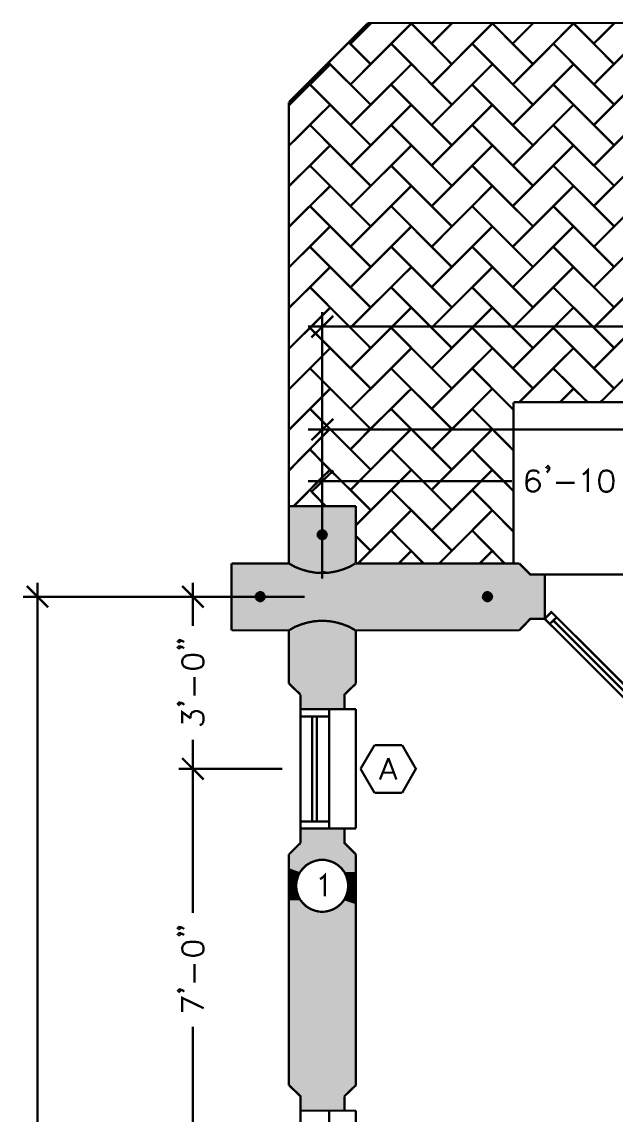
# Model space of a CAD drawing. Header units: millimetres. Extents: x 31 to 857, y 6 to 562.
# Drawn here: x 476.5 to 542.2, y 441 to 562 of the extents above; entities that cross this region are included whole.
import ezdxf

# ---------------------------------------------------------------- set-up
doc = ezdxf.new("R2010")
doc.units = ezdxf.units.MM
doc.layers.add('H', color=7, linetype='Continuous')
doc.layers.add('P', color=7, linetype='Continuous')

msp = doc.modelspace()

# ---------------------------------------------------------------- hatches: boundary and pattern name
at = {"layer": 'H', "linetype": 'Continuous'}
for points in [[(506.007, 502.038), (506.007, 508.388), (509.693, 502.038), (506.007, 502.038)], [(509.693, 502.038), (506.007, 508.388), (509.693, 508.388), (509.693, 502.038)], [(509.693, 502.038), (509.693, 508.388), (513.415, 502.038), (509.693, 502.038)], [(513.415, 502.038), (509.693, 508.388), (513.415, 508.388), (513.415, 502.038)], [(509.182, 505.09), (509.182, 505.372), (509.235, 505.46), (509.182, 505.09)], [(509.235, 505.001), (509.182, 505.09), (509.235, 505.46), (509.235, 505.001)], [(509.235, 505.001), (509.235, 505.46), (509.27, 505.548), (509.235, 505.001)], [(509.27, 504.913), (509.235, 505.001), (509.27, 505.548), (509.27, 504.913)], [(509.27, 504.913), (509.27, 505.548), (509.358, 505.636), (509.27, 504.913)], [(509.358, 504.825), (509.27, 504.913), (509.358, 505.636), (509.358, 504.825)], [(509.358, 504.825), (509.358, 505.636), (509.446, 505.672), (509.358, 504.825)], [(509.446, 504.79), (509.358, 504.825), (509.446, 505.672), (509.446, 504.79)], [(509.446, 504.79), (509.446, 505.672), (509.517, 505.707), (509.446, 504.79)], [(509.517, 504.737), (509.446, 504.79), (509.517, 505.707), (509.517, 504.737)], [(509.517, 504.737), (509.517, 505.707), (509.605, 505.76), (509.517, 504.737)], [(509.605, 504.702), (509.517, 504.737), (509.605, 505.76), (509.605, 504.702)], [(509.605, 504.702), (509.605, 505.76), (509.693, 505.76), (509.605, 504.702)], [(509.605, 504.702), (509.693, 505.76), (509.693, 504.702), (509.605, 504.702)], [(509.693, 504.702), (509.693, 505.76), (509.817, 505.76), (509.693, 504.702)], [(509.693, 504.702), (509.817, 505.76), (509.817, 504.702), (509.693, 504.702)], [(509.817, 504.702), (509.817, 505.76), (509.905, 505.707), (509.817, 504.702)], [(509.817, 504.702), (509.905, 505.707), (509.905, 504.737), (509.817, 504.702)], [(509.905, 504.737), (509.905, 505.707), (509.993, 505.672), (509.905, 504.737)], [(509.905, 504.737), (509.993, 505.672), (509.993, 504.79), (509.905, 504.737)], [(509.993, 504.79), (509.993, 505.672), (510.081, 505.583), (509.993, 504.79)], [(509.993, 504.79), (510.081, 505.583), (510.081, 504.825), (509.993, 504.79)], [(510.081, 504.825), (510.081, 505.583), (510.152, 505.513), (510.081, 504.825)], [(510.081, 504.825), (510.152, 505.513), (510.152, 504.913), (510.081, 504.825)], [(510.152, 504.913), (510.152, 505.513), (510.205, 505.425), (510.152, 504.913)], [(510.152, 504.913), (510.205, 505.425), (510.205, 505.001), (510.152, 504.913)], [(510.205, 505.001), (510.205, 505.425), (510.24, 505.337), (510.205, 505.001)], [(510.205, 505.001), (510.24, 505.337), (510.24, 505.125), (510.205, 505.001)], [(499.657, 501.562), (499.657, 502.038), (506.853, 501.562), (499.657, 501.562)], [(506.853, 501.562), (499.657, 502.038), (506.007, 502.038), (506.853, 501.562)], [(499.657, 501.227), (499.657, 501.562), (507.788, 501.227), (499.657, 501.227)], [(507.788, 501.227), (499.657, 501.562), (506.853, 501.562), (507.788, 501.227)], [(499.657, 501.05), (499.657, 501.227), (508.723, 501.05), (499.657, 501.05)], [(508.723, 501.05), (499.657, 501.227), (507.788, 501.227), (508.723, 501.05)], [(499.657, 500.98), (499.657, 501.05), (509.693, 500.98), (499.657, 500.98)], [(509.693, 500.98), (499.657, 501.05), (508.723, 501.05), (509.693, 500.98)], [(499.657, 500.803), (499.657, 500.98), (532.73, 500.803), (499.657, 500.803)], [(532.73, 500.803), (499.657, 500.98), (532.553, 500.98), (532.73, 500.803)], [(506.853, 501.562), (506.007, 502.038), (509.693, 501.562), (506.853, 501.562)], [(509.693, 501.562), (506.007, 502.038), (509.693, 502.038), (509.693, 501.562)], [(507.788, 501.227), (506.853, 501.562), (509.693, 501.227), (507.788, 501.227)], [(509.693, 501.227), (506.853, 501.562), (509.693, 501.562), (509.693, 501.227)], [(508.723, 501.05), (507.788, 501.227), (509.693, 501.05), (508.723, 501.05)], [(509.693, 501.05), (507.788, 501.227), (509.693, 501.227), (509.693, 501.05)], [(509.693, 500.98), (508.723, 501.05), (509.693, 501.05), (509.693, 500.98)], [(509.693, 501.562), (509.693, 502.038), (512.568, 501.562), (509.693, 501.562)], [(512.568, 501.562), (509.693, 502.038), (513.415, 502.038), (512.568, 501.562)], [(509.693, 501.227), (509.693, 501.562), (511.634, 501.227), (509.693, 501.227)], [(511.634, 501.227), (509.693, 501.562), (512.568, 501.562), (511.634, 501.227)], [(509.693, 501.05), (509.693, 501.227), (510.663, 501.05), (509.693, 501.05)], [(510.663, 501.05), (509.693, 501.227), (511.634, 501.227), (510.663, 501.05)], [(509.693, 500.98), (510.663, 501.05), (532.553, 500.98), (509.693, 500.98)], [(509.693, 500.98), (509.693, 501.05), (510.663, 501.05), (509.693, 500.98)], [(510.663, 501.05), (511.634, 501.227), (532.465, 501.05), (510.663, 501.05)], [(532.553, 500.98), (510.663, 501.05), (532.465, 501.05), (532.553, 500.98)], [(511.634, 501.227), (512.568, 501.562), (532.253, 501.227), (511.634, 501.227)], [(532.465, 501.05), (511.634, 501.227), (532.253, 501.227), (532.465, 501.05)], [(512.568, 501.562), (513.415, 502.038), (531.918, 501.562), (512.568, 501.562)], [(532.253, 501.227), (512.568, 501.562), (531.918, 501.562), (532.253, 501.227)], [(531.918, 501.562), (513.415, 502.038), (531.495, 502.038), (531.918, 501.562)], [(499.657, 495.9), (499.657, 500.803), (534.335, 495.9), (499.657, 495.9)], [(534.335, 495.9), (499.657, 500.803), (534.335, 500.803), (534.335, 495.9)], [(502.32, 498.51), (502.373, 498.598), (503.308, 498.598), (502.32, 498.51)], [(502.32, 498.51), (503.308, 498.598), (503.343, 498.51), (502.32, 498.51)], [(502.373, 498.598), (502.461, 498.687), (503.22, 498.687), (502.373, 498.598)], [(502.373, 498.598), (503.22, 498.687), (503.308, 498.598), (502.373, 498.598)], [(502.461, 498.687), (502.497, 498.775), (503.132, 498.775), (502.461, 498.687)], [(502.461, 498.687), (503.132, 498.775), (503.22, 498.687), (502.461, 498.687)], [(502.497, 498.775), (502.585, 498.81), (503.043, 498.81), (502.497, 498.775)], [(502.497, 498.775), (503.043, 498.81), (503.132, 498.775), (502.497, 498.775)], [(502.585, 498.81), (502.673, 498.863), (502.955, 498.863), (502.585, 498.81)], [(502.585, 498.81), (502.955, 498.863), (503.043, 498.81), (502.585, 498.81)], [(527.473, 498.51), (527.509, 498.598), (528.408, 498.598), (527.473, 498.51)], [(527.473, 498.51), (528.408, 498.598), (528.443, 498.51), (527.473, 498.51)], [(527.509, 498.598), (527.562, 498.687), (528.355, 498.687), (527.509, 498.598)], [(527.509, 498.598), (528.355, 498.687), (528.408, 498.598), (527.509, 498.598)], [(527.562, 498.687), (527.65, 498.775), (528.285, 498.775), (527.562, 498.687)], [(527.562, 498.687), (528.285, 498.775), (528.355, 498.687), (527.562, 498.687)], [(527.65, 498.775), (527.72, 498.81), (528.197, 498.81), (527.65, 498.775)], [(527.65, 498.775), (528.197, 498.81), (528.285, 498.775), (527.65, 498.775)], [(527.72, 498.81), (527.808, 498.863), (528.108, 498.863), (527.72, 498.81)], [(527.72, 498.81), (528.108, 498.863), (528.197, 498.81), (527.72, 498.81)], [(502.285, 498.352), (502.32, 498.44), (503.343, 498.44), (502.285, 498.352)], [(502.285, 498.352), (503.343, 498.44), (503.343, 498.352), (502.285, 498.352)], [(502.32, 498.228), (502.285, 498.352), (503.343, 498.352), (502.32, 498.228)], [(502.32, 498.44), (502.32, 498.51), (503.343, 498.51), (502.32, 498.44)], [(502.32, 498.44), (503.343, 498.51), (503.343, 498.44), (502.32, 498.44)], [(502.32, 498.228), (503.343, 498.352), (503.343, 498.228), (502.32, 498.228)], [(502.32, 498.14), (502.32, 498.228), (503.343, 498.228), (502.32, 498.14)], [(502.32, 498.14), (503.343, 498.228), (503.308, 498.14), (502.32, 498.14)], [(502.373, 498.052), (502.32, 498.14), (503.308, 498.14), (502.373, 498.052)], [(502.373, 498.052), (503.308, 498.14), (503.255, 498.052), (502.373, 498.052)], [(502.461, 497.963), (502.373, 498.052), (503.255, 498.052), (502.461, 497.963)], [(502.461, 497.963), (503.255, 498.052), (503.22, 497.963), (502.461, 497.963)], [(502.532, 497.875), (502.461, 497.963), (503.22, 497.963), (502.532, 497.875)], [(502.532, 497.875), (503.22, 497.963), (503.132, 497.875), (502.532, 497.875)], [(502.62, 497.84), (502.532, 497.875), (503.132, 497.875), (502.62, 497.84)], [(502.62, 497.84), (503.132, 497.875), (503.043, 497.84), (502.62, 497.84)], [(502.832, 497.805), (502.708, 497.84), (502.92, 497.84), (502.832, 497.805)], [(527.438, 498.44), (527.473, 498.51), (528.443, 498.51), (527.438, 498.44)], [(527.438, 498.44), (528.443, 498.51), (528.496, 498.44), (527.438, 498.44)], [(527.438, 498.352), (527.438, 498.44), (528.496, 498.44), (527.438, 498.352)], [(527.438, 498.352), (528.496, 498.44), (528.496, 498.352), (527.438, 498.352)], [(527.438, 498.228), (527.438, 498.352), (528.496, 498.352), (527.438, 498.228)], [(527.438, 498.228), (528.496, 498.352), (528.496, 498.228), (527.438, 498.228)], [(527.473, 498.14), (527.438, 498.228), (528.496, 498.228), (527.473, 498.14)], [(527.473, 498.14), (528.496, 498.228), (528.443, 498.14), (527.473, 498.14)], [(527.509, 498.052), (527.473, 498.14), (528.443, 498.14), (527.509, 498.052)], [(527.509, 498.052), (528.443, 498.14), (528.408, 498.052), (527.509, 498.052)], [(527.597, 497.963), (527.509, 498.052), (528.408, 498.052), (527.597, 497.963)], [(527.597, 497.963), (528.408, 498.052), (528.355, 497.963), (527.597, 497.963)], [(527.685, 497.875), (527.597, 497.963), (528.355, 497.963), (527.685, 497.875)], [(527.685, 497.875), (528.355, 497.963), (528.285, 497.875), (527.685, 497.875)], [(527.773, 497.84), (527.685, 497.875), (528.285, 497.875), (527.773, 497.84)], [(527.773, 497.84), (528.285, 497.875), (528.197, 497.84), (527.773, 497.84)], [(527.985, 497.805), (527.861, 497.84), (528.073, 497.84), (527.985, 497.805)], [(499.657, 495.723), (499.657, 495.9), (532.553, 495.723), (499.657, 495.723)], [(532.553, 495.723), (499.657, 495.9), (532.73, 495.9), (532.553, 495.723)], [(499.657, 495.635), (499.657, 495.723), (508.723, 495.635), (499.657, 495.635)], [(508.723, 495.635), (499.657, 495.723), (509.693, 495.723), (508.723, 495.635)], [(499.657, 495.423), (499.657, 495.635), (507.788, 495.423), (499.657, 495.423)], [(507.788, 495.423), (499.657, 495.635), (508.723, 495.635), (507.788, 495.423)], [(499.657, 495.088), (499.657, 495.423), (506.853, 495.088), (499.657, 495.088)], [(506.853, 495.088), (499.657, 495.423), (507.788, 495.423), (506.853, 495.088)], [(499.657, 494.63), (499.657, 495.088), (506.007, 494.63), (499.657, 494.63)], [(506.007, 494.63), (499.657, 495.088), (506.853, 495.088), (506.007, 494.63)], [(506.007, 494.63), (506.853, 495.088), (513.415, 494.63), (506.007, 494.63)], [(506.853, 495.088), (507.788, 495.423), (512.568, 495.088), (506.853, 495.088)], [(513.415, 494.63), (506.853, 495.088), (512.568, 495.088), (513.415, 494.63)], [(507.788, 495.423), (508.723, 495.635), (511.634, 495.423), (507.788, 495.423)], [(512.568, 495.088), (507.788, 495.423), (511.634, 495.423), (512.568, 495.088)], [(508.723, 495.635), (509.693, 495.723), (510.663, 495.635), (508.723, 495.635)], [(511.634, 495.423), (508.723, 495.635), (510.663, 495.635), (511.634, 495.423)], [(510.663, 495.635), (509.693, 495.723), (532.465, 495.635), (510.663, 495.635)], [(532.465, 495.635), (509.693, 495.723), (532.553, 495.723), (532.465, 495.635)], [(511.634, 495.423), (510.663, 495.635), (532.253, 495.423), (511.634, 495.423)], [(532.253, 495.423), (510.663, 495.635), (532.465, 495.635), (532.253, 495.423)], [(512.568, 495.088), (511.634, 495.423), (531.918, 495.088), (512.568, 495.088)], [(531.918, 495.088), (511.634, 495.423), (532.253, 495.423), (531.918, 495.088)], [(513.415, 494.63), (512.568, 495.088), (531.495, 494.63), (513.415, 494.63)], [(531.495, 494.63), (512.568, 495.088), (531.918, 495.088), (531.495, 494.63)], [(506.007, 488.738), (506.007, 494.63), (513.415, 488.738), (506.007, 488.738)], [(513.415, 488.738), (506.007, 494.63), (513.415, 494.63), (513.415, 488.738)], [(507.277, 487.521), (506.007, 488.738), (512.145, 487.521), (507.277, 487.521)], [(512.145, 487.521), (506.007, 488.738), (513.415, 488.738), (512.145, 487.521)], [(507.277, 485.898), (507.277, 487.521), (512.145, 485.898), (507.277, 485.898)], [(512.145, 485.898), (507.277, 487.521), (512.145, 487.521), (512.145, 485.898)], [(507.277, 471.082), (507.277, 472.705), (512.145, 471.082), (507.277, 471.082)], [(512.145, 471.082), (507.277, 472.705), (512.145, 472.705), (512.145, 471.082)], [(506.007, 469.812), (507.277, 471.082), (513.415, 469.812), (506.007, 469.812)], [(513.415, 469.812), (507.277, 471.082), (512.145, 471.082), (513.415, 469.812)], [(506.007, 469.265), (506.007, 469.812), (513.415, 469.265), (506.007, 469.265)], [(513.415, 469.265), (506.007, 469.812), (513.415, 469.812), (513.415, 469.265)], [(506.007, 469.142), (506.007, 469.265), (508.935, 469.142), (506.007, 469.142)], [(508.935, 469.142), (506.007, 469.265), (509.446, 469.265), (508.935, 469.142)], [(506.007, 468.965), (506.007, 469.142), (508.423, 468.965), (506.007, 468.965)], [(508.423, 468.965), (506.007, 469.142), (508.935, 469.142), (508.423, 468.965)], [(506.007, 468.665), (506.007, 468.965), (507.965, 468.665), (506.007, 468.665)], [(507.965, 468.665), (506.007, 468.965), (508.423, 468.965), (507.965, 468.665)], [(506.007, 468.295), (506.007, 468.665), (507.577, 468.295), (506.007, 468.295)], [(507.577, 468.295), (506.007, 468.665), (507.965, 468.665), (507.577, 468.295)], [(510.505, 469.142), (509.993, 469.265), (513.415, 469.142), (510.505, 469.142)], [(513.415, 469.142), (509.993, 469.265), (513.415, 469.265), (513.415, 469.142)], [(510.999, 468.965), (510.505, 469.142), (513.415, 468.965), (510.999, 468.965)], [(513.415, 468.965), (510.505, 469.142), (513.415, 469.142), (513.415, 468.965)], [(511.475, 468.665), (510.999, 468.965), (513.415, 468.665), (511.475, 468.665)], [(513.415, 468.665), (510.999, 468.965), (513.415, 468.965), (513.415, 468.665)], [(511.845, 468.295), (511.475, 468.665), (513.415, 468.295), (511.845, 468.295)], [(513.415, 468.295), (511.475, 468.665), (513.415, 468.665), (513.415, 468.295)], [(506.007, 467.872), (506.007, 468.295), (507.242, 467.872), (506.007, 467.872)], [(507.242, 467.872), (506.007, 468.295), (507.577, 468.295), (507.242, 467.872)], [(506.007, 467.413), (506.007, 467.872), (506.977, 467.413), (506.007, 467.413)], [(506.977, 467.413), (506.007, 467.872), (507.242, 467.872), (506.977, 467.413)], [(506.007, 466.901), (506.007, 467.413), (506.853, 466.901), (506.007, 466.901)], [(506.853, 466.901), (506.007, 467.413), (506.977, 467.413), (506.853, 466.901)], [(512.198, 467.872), (511.845, 468.295), (513.415, 467.872), (512.198, 467.872)], [(513.415, 467.872), (511.845, 468.295), (513.415, 468.295), (513.415, 467.872)], [(512.445, 467.413), (512.198, 467.872), (513.415, 467.413), (512.445, 467.413)], [(513.415, 467.413), (512.198, 467.872), (513.415, 467.872), (513.415, 467.413)], [(512.568, 466.901), (512.445, 467.413), (513.415, 466.901), (512.568, 466.901)], [(513.415, 466.901), (512.445, 467.413), (513.415, 467.413), (513.415, 466.901)], [(506.007, 466.355), (506.007, 466.901), (506.818, 466.355), (506.007, 466.355)], [(506.818, 466.355), (506.007, 466.901), (506.853, 466.901), (506.818, 466.355)], [(506.007, 465.79), (506.007, 466.355), (506.853, 465.79), (506.007, 465.79)], [(506.853, 465.79), (506.007, 466.355), (506.818, 466.355), (506.853, 465.79)], [(512.621, 466.355), (512.568, 466.901), (513.415, 466.355), (512.621, 466.355)], [(513.415, 466.355), (512.568, 466.901), (513.415, 466.901), (513.415, 466.355)], [(512.568, 465.79), (512.621, 466.355), (513.415, 465.79), (512.568, 465.79)], [(513.415, 465.79), (512.621, 466.355), (513.415, 466.355), (513.415, 465.79)], [(506.007, 465.243), (506.007, 465.79), (507.03, 465.243), (506.007, 465.243)], [(507.03, 465.243), (506.007, 465.79), (506.853, 465.79), (507.03, 465.243)], [(506.007, 464.732), (506.007, 465.243), (507.277, 464.732), (506.007, 464.732)], [(507.277, 464.732), (506.007, 465.243), (507.03, 465.243), (507.277, 464.732)], [(506.007, 464.308), (506.007, 464.732), (507.665, 464.308), (506.007, 464.308)], [(507.665, 464.308), (506.007, 464.732), (507.277, 464.732), (507.665, 464.308)], [(511.775, 464.308), (512.145, 464.732), (513.415, 464.308), (511.775, 464.308)], [(512.145, 464.732), (512.41, 465.243), (513.415, 464.732), (512.145, 464.732)], [(513.415, 464.308), (512.145, 464.732), (513.415, 464.732), (513.415, 464.308)], [(512.41, 465.243), (512.568, 465.79), (513.415, 465.243), (512.41, 465.243)], [(513.415, 464.732), (512.41, 465.243), (513.415, 465.243), (513.415, 464.732)], [(513.415, 465.243), (512.568, 465.79), (513.415, 465.79), (513.415, 465.243)], [(506.007, 463.938), (506.007, 464.308), (508.088, 463.938), (506.007, 463.938)], [(508.088, 463.938), (506.007, 464.308), (507.665, 464.308), (508.088, 463.938)], [(506.007, 463.673), (506.007, 463.938), (508.6, 463.673), (506.007, 463.673)], [(508.6, 463.673), (506.007, 463.938), (508.088, 463.938), (508.6, 463.673)], [(506.007, 463.515), (506.007, 463.673), (509.147, 463.515), (506.007, 463.515)], [(509.147, 463.515), (506.007, 463.673), (508.6, 463.673), (509.147, 463.515)], [(506.007, 463.427), (506.007, 463.515), (509.693, 463.427), (506.007, 463.427)], [(509.693, 463.427), (506.007, 463.515), (509.147, 463.515), (509.693, 463.427)], [(509.693, 463.427), (510.293, 463.515), (513.415, 463.427), (509.693, 463.427)], [(510.293, 463.515), (510.84, 463.673), (513.415, 463.515), (510.293, 463.515)], [(513.415, 463.427), (510.293, 463.515), (513.415, 463.515), (513.415, 463.427)], [(510.84, 463.673), (511.351, 463.938), (513.415, 463.673), (510.84, 463.673)], [(513.415, 463.515), (510.84, 463.673), (513.415, 463.673), (513.415, 463.515)], [(511.351, 463.938), (511.775, 464.308), (513.415, 463.938), (511.351, 463.938)], [(513.415, 463.673), (511.351, 463.938), (513.415, 463.938), (513.415, 463.673)], [(513.415, 463.938), (511.775, 464.308), (513.415, 464.308), (513.415, 463.938)], [(506.007, 444.288), (506.007, 463.427), (513.415, 444.288), (506.007, 444.288)], [(513.415, 444.288), (506.007, 463.427), (513.415, 463.427), (513.415, 444.288)], [(507.277, 443.054), (506.007, 444.288), (512.145, 443.054), (507.277, 443.054)], [(512.145, 443.054), (506.007, 444.288), (513.415, 444.288), (512.145, 443.054)], [(507.277, 441.448), (507.277, 443.054), (512.145, 441.448), (507.277, 441.448)], [(512.145, 441.448), (507.277, 443.054), (512.145, 443.054), (512.145, 441.448)]]:
    msp.add_hatch(color=256, dxfattribs=at).paths.add_polyline_path(points)

# ---------------------------------------------------------------- linework, layer by layer
at = {"layer": 'P', "const_width": 0.254}
for points in [[(506.007, 553.085), (514.756, 561.852)], [(512.815, 559.576), (515.108, 561.852)], [(512.815, 555.043), (519.553, 561.816)], [(514.756, 561.852), (611.54, 561.852)], [(524.034, 557.283), (519.501, 561.852)], [(521.794, 559.576), (524.069, 561.852)], [(521.794, 555.043), (528.514, 561.816)], [(533.012, 557.283), (528.479, 561.852)], [(530.772, 559.576), (533.047, 561.852)], [(530.772, 555.043), (537.492, 561.816)], [(541.99, 557.283), (537.457, 561.852)], [(539.732, 559.576), (542.025, 561.852)], [(539.732, 555.043), (546.47, 561.816)], [(515.056, 557.283), (512.657, 559.7)], [(524.034, 552.803), (517.313, 559.576)], [(533.012, 552.803), (526.274, 559.576)], [(541.99, 552.803), (535.252, 559.576)], [(506.007, 552.75), (510.575, 557.283)], [(515.056, 552.803), (510.399, 557.459)], [(512.815, 550.563), (519.553, 557.283)], [(521.794, 550.563), (528.514, 557.283)], [(530.772, 550.563), (537.492, 557.283)], [(539.732, 550.563), (546.47, 557.283)], [(515.056, 548.305), (508.335, 555.043)], [(524.034, 548.305), (517.313, 555.043)], [(533.012, 548.305), (526.274, 555.043)], [(541.99, 548.305), (535.252, 555.043)], [(506.007, 508.388), (506.007, 553.085)], [(506.007, 508.388), (506.007, 553.085)], [(506.095, 552.803), (506.007, 552.891)], [(506.007, 548.27), (510.575, 552.803)], [(512.815, 546.065), (519.553, 552.803)], [(521.794, 546.065), (528.514, 552.803)], [(530.772, 546.065), (537.492, 552.803)], [(539.732, 546.065), (546.47, 552.803)], [(515.056, 543.825), (508.335, 550.563)], [(524.034, 543.825), (517.313, 550.563)], [(533.012, 543.825), (526.274, 550.563)], [(541.99, 543.825), (535.252, 550.563)], [(506.095, 548.305), (506.007, 548.393)], [(506.007, 543.789), (510.575, 548.305)], [(512.815, 541.584), (519.553, 548.305)], [(521.794, 541.584), (528.514, 548.305)], [(530.772, 541.584), (537.492, 548.305)], [(539.732, 541.584), (546.47, 548.305)], [(515.056, 539.344), (508.335, 546.065)], [(524.034, 539.344), (517.313, 546.065)], [(533.012, 539.344), (526.274, 546.065)], [(541.99, 539.344), (535.252, 546.065)], [(506.095, 543.825), (506.007, 543.913)], [(506.007, 539.291), (510.575, 543.825)], [(512.815, 537.087), (519.553, 543.825)], [(521.794, 537.087), (528.514, 543.825)], [(530.772, 537.087), (537.492, 543.825)], [(539.75, 537.087), (546.47, 543.825)], [(515.056, 534.846), (508.335, 541.584)], [(524.034, 534.846), (517.313, 541.584)], [(533.012, 534.846), (526.274, 541.584)], [(541.99, 534.846), (535.252, 541.584)], [(506.095, 539.344), (506.007, 539.415)], [(506.007, 534.811), (510.575, 539.344)], [(512.815, 532.606), (519.553, 539.344)], [(521.794, 532.606), (528.514, 539.344)], [(530.772, 532.606), (537.492, 539.344)], [(539.732, 532.606), (546.47, 539.344)], [(515.056, 530.366), (508.335, 537.087)], [(524.034, 530.366), (517.313, 537.087)], [(533.012, 530.366), (526.274, 537.087)], [(541.99, 530.366), (535.252, 537.087)], [(506.077, 534.846), (506.007, 534.935)], [(506.007, 530.313), (510.575, 534.846)], [(512.815, 528.126), (519.553, 534.846)], [(521.794, 528.126), (528.514, 534.846)], [(530.772, 528.108), (537.492, 534.846)], [(539.732, 528.126), (546.47, 534.846)], [(515.056, 525.868), (508.335, 532.606)], [(524.034, 525.868), (517.313, 532.606)], [(533.012, 525.868), (526.274, 532.606)], [(541.99, 525.868), (535.252, 532.606)], [(506.077, 530.366), (506.007, 530.454)], [(506.007, 525.798), (510.575, 530.366)], [(512.815, 523.628), (519.553, 530.366)], [(521.794, 523.628), (528.514, 530.366)], [(530.772, 523.628), (537.492, 530.366)], [(539.732, 523.628), (546.47, 530.366)], [(510.91, 529.431), (508.494, 527.05)], [(509.693, 500.345), (509.693, 529.855)], [(508.123, 528.249), (591.185, 528.249)], [(515.056, 521.388), (508.335, 528.126)], [(524.034, 521.388), (517.313, 528.126)], [(533.012, 521.388), (526.274, 528.126)], [(541.99, 521.388), (535.252, 528.126)], [(506.095, 525.868), (506.007, 525.956)], [(506.007, 521.3), (510.575, 525.868)], [(512.815, 519.148), (519.553, 525.868)], [(521.794, 519.148), (528.532, 525.868)], [(531.477, 519.871), (537.492, 525.868)], [(540.456, 519.871), (546.47, 525.868)], [(515.056, 516.908), (508.335, 523.628)], [(524.034, 516.908), (517.296, 523.628)], [(530.86, 519.024), (526.274, 523.628)], [(539.062, 519.871), (535.252, 523.628)], [(506.095, 521.388), (506.007, 521.476)], [(506.007, 516.819), (510.575, 521.388)], [(514.967, 516.855), (519.553, 521.388)], [(523.998, 516.855), (528.514, 521.388)], [(535.975, 519.871), (537.492, 521.388)], [(510.611, 516.855), (508.335, 519.148)], [(519.589, 516.855), (517.296, 519.148)], [(528.567, 516.855), (526.274, 519.148)], [(530.772, 519.148), (530.842, 519.236)], [(580.637, 519.871), (530.86, 519.871)], [(530.86, 519.871), (530.86, 502.038)], [(510.91, 518.037), (508.494, 515.673)], [(509.693, 500.345), (509.693, 518.425)], [(506.095, 516.89), (506.007, 516.978)], [(508.123, 516.855), (544.953, 516.855)], [(509.676, 516.061), (510.487, 516.855)], [(510.487, 516.855), (510.575, 516.908)], [(515.056, 512.41), (510.611, 516.855)], [(512.815, 514.65), (514.967, 516.855)], [(512.815, 510.17), (519.465, 516.855)], [(519.465, 516.855), (519.553, 516.89)], [(524.034, 512.41), (519.589, 516.855)], [(521.794, 514.65), (523.998, 516.855)], [(521.794, 510.17), (528.479, 516.855)], [(530.86, 514.526), (528.567, 516.855)], [(506.007, 512.322), (509.676, 516.061)], [(509.693, 513.256), (508.335, 514.65)], [(524.034, 507.929), (517.313, 514.65)], [(530.842, 510.046), (526.274, 514.65)], [(530.772, 514.65), (530.842, 514.738)], [(515.056, 507.929), (509.693, 513.256)], [(506.077, 512.41), (506.007, 512.463)], [(510.91, 512.322), (508.494, 509.958)], [(509.676, 511.563), (510.575, 512.41)], [(509.693, 510.381), (509.693, 512.745)], [(513.415, 506.271), (519.553, 512.41)], [(521.794, 505.689), (528.514, 512.41)], [(532.377, 511.898), (532.289, 511.316)], [(532.624, 512.251), (532.377, 511.898)], [(533.523, 512.251), (533.171, 512.322), (532.959, 512.322), (532.624, 512.251)], [(533.647, 511.986), (533.523, 512.251)], [(534.793, 512.657), (534.67, 512.586), (534.529, 512.657), (534.67, 512.798), (534.793, 512.657)], [(534.67, 512.233), (534.529, 512.11)], [(534.793, 512.657), (534.793, 512.445), (534.67, 512.233)], [(538.515, 511.898), (538.727, 511.986)], [(538.727, 511.986), (539.062, 512.322), (539.062, 509.958)], [(540.456, 511.898), (540.332, 511.316), (540.332, 510.963)], [(540.667, 512.233), (540.456, 511.898)], [(541.02, 512.322), (540.667, 512.233)], [(541.567, 512.233), (541.232, 512.322), (541.02, 512.322), (541.02, 512.322)], [(541.814, 511.898), (541.567, 512.233)], [(541.902, 510.963), (541.902, 511.316), (541.814, 511.898)], [(506.554, 508.388), (509.676, 511.563)], [(508.123, 511.14), (530.684, 511.14)], [(532.289, 511.316), (532.289, 510.769)], [(532.377, 511.104), (532.289, 510.769)], [(532.289, 510.769), (532.377, 510.293)], [(532.624, 511.316), (532.377, 511.104)], [(533.382, 511.316), (533.047, 511.44), (532.959, 511.44), (532.624, 511.316)], [(533.647, 511.104), (533.382, 511.316)], [(533.647, 510.293), (533.77, 510.628), (533.77, 510.769), (533.647, 511.104)], [(535.552, 510.963), (537.633, 510.963)], [(540.332, 510.963), (540.456, 510.417), (540.667, 510.081)], [(541.567, 510.081), (541.814, 510.417), (541.902, 510.963)], [(509.676, 508.776), (508.335, 510.17)], [(524.034, 503.432), (517.296, 510.17)], [(530.86, 505.548), (526.274, 510.17)], [(530.772, 510.17), (530.842, 510.258)], [(532.377, 510.293), (532.624, 510.081)], [(532.624, 510.081), (532.959, 509.958)], [(532.959, 509.958), (533.047, 509.958)], [(533.047, 509.958), (533.382, 510.081)], [(533.382, 510.081), (533.647, 510.293)], [(540.667, 510.081), (541.02, 509.958), (541.232, 509.958), (541.567, 510.081)], [(506.007, 508.388), (506.007, 502.038)], [(513.415, 508.388), (506.007, 508.388)], [(510.064, 508.388), (509.676, 508.776)], [(513.415, 508.388), (513.415, 502.038)], [(513.662, 502.038), (519.553, 507.929)], [(522.64, 502.038), (528.514, 507.929)], [(509.482, 505.689), (509.341, 505.548), (509.217, 505.425)], [(509.905, 505.689), (509.693, 505.725), (509.482, 505.689)], [(510.152, 505.425), (510.028, 505.548), (509.905, 505.689)], [(529.872, 502.038), (526.274, 505.689)], [(530.772, 505.689), (530.842, 505.76)], [(509.217, 505.425), (509.182, 505.213), (509.217, 505.001)], [(509.217, 505.001), (509.341, 504.878), (509.482, 504.754)], [(509.482, 504.754), (509.693, 504.702), (509.693, 504.702)], [(509.693, 504.702), (509.905, 504.754)], [(509.905, 504.754), (510.028, 504.878), (510.152, 505.001)], [(510.152, 505.001), (510.187, 505.213), (510.152, 505.425)], [(515.056, 503.432), (513.415, 505.054)], [(520.912, 502.038), (517.296, 505.672)], [(518.142, 502.038), (519.553, 503.432)], [(527.121, 502.038), (528.514, 503.432)], [(506.007, 502.038), (499.657, 502.038)], [(499.657, 502.038), (499.657, 494.63)], [(506.007, 502.038), (506.677, 501.65), (507.4, 501.368)], [(507.4, 501.368), (508.123, 501.156)], [(508.123, 501.156), (508.917, 501.015), (509.676, 500.98), (510.452, 501.015), (511.246, 501.156)], [(511.246, 501.156), (511.969, 501.368), (512.692, 501.65), (513.362, 502.038)], [(531.495, 502.038), (513.415, 502.038)], [(534.317, 500.821), (532.712, 500.821), (531.495, 502.038)], [(478.19, 499.921), (478.19, 429.56)], [(495.371, 499.921), (495.371, 495.106)], [(531.495, 494.63), (532.712, 495.9), (534.317, 495.9), (534.317, 500.821)], [(534.317, 500.821), (553.367, 500.821)], [(534.317, 500.821), (573.987, 500.821)], [(479.372, 497.17), (477.008, 499.533)], [(496.57, 497.17), (494.189, 499.533)], [(502.356, 498.563), (502.32, 498.352), (502.32, 498.352)], [(502.62, 498.828), (502.497, 498.704), (502.356, 498.563)], [(503.043, 498.828), (502.832, 498.863), (502.62, 498.828)], [(503.29, 498.563), (503.167, 498.704), (503.043, 498.828)], [(503.29, 498.14), (503.343, 498.352), (503.29, 498.563)], [(527.509, 498.563), (527.456, 498.352), (527.456, 498.352)], [(527.756, 498.828), (527.632, 498.704), (527.509, 498.563)], [(528.179, 498.828), (527.967, 498.863), (527.756, 498.828)], [(528.443, 498.563), (528.302, 498.704), (528.179, 498.828)], [(528.443, 498.14), (528.479, 498.352), (528.443, 498.563)], [(497.664, 498.352), (476.585, 498.352)], [(507.735, 498.352), (493.818, 498.352)], [(502.32, 498.352), (502.356, 498.14)], [(502.356, 498.14), (502.497, 498.016), (502.62, 497.893)], [(502.62, 497.893), (502.832, 497.858), (503.043, 497.893)], [(503.043, 497.893), (503.167, 498.016), (503.29, 498.14)], [(527.456, 498.352), (527.509, 498.14)], [(527.509, 498.14), (527.632, 498.016), (527.756, 497.893)], [(527.756, 497.893), (527.967, 497.858), (528.179, 497.893)], [(528.179, 497.893), (528.302, 498.016), (528.443, 498.14)], [(548.552, 483.164), (535.04, 496.658), (534.317, 495.9)], [(535.64, 496.076), (534.864, 495.353)], [(508.123, 495.512), (507.4, 495.3), (506.677, 495.018), (506.007, 494.63)], [(511.246, 495.512), (510.452, 495.653), (509.676, 495.688), (508.917, 495.653), (508.123, 495.512)], [(511.969, 495.3), (511.246, 495.512)], [(513.362, 494.63), (512.692, 495.018), (511.969, 495.3)], [(534.317, 495.9), (547.776, 482.441)], [(535.252, 495.723), (547.617, 483.376)], [(506.007, 494.63), (499.657, 494.63)], [(506.007, 494.63), (506.007, 488.738)], [(513.415, 494.63), (513.415, 488.738)], [(531.495, 494.63), (513.415, 494.63)], [(493.854, 492.848), (493.977, 492.725), (493.854, 492.637), (493.73, 492.725), (493.854, 492.848)], [(493.854, 493.536), (493.977, 493.413), (493.854, 493.324), (493.73, 493.413), (493.854, 493.536)], [(493.854, 493.536), (494.065, 493.536)], [(493.854, 492.848), (494.065, 492.848)], [(494.065, 493.536), (494.312, 493.413)], [(494.065, 492.848), (494.312, 492.725)], [(494.312, 493.413), (494.4, 493.324)], [(494.312, 492.725), (494.4, 492.637)], [(494.312, 491.578), (494.189, 491.243), (494.189, 491.031), (494.189, 491.031)], [(495.212, 491.913), (494.647, 491.843), (494.312, 491.578)], [(496.129, 491.843), (495.547, 491.913), (495.212, 491.913)], [(496.482, 491.578), (496.129, 491.843)], [(496.482, 490.696), (496.552, 491.031), (496.552, 491.243), (496.482, 491.578)], [(494.189, 491.031), (494.312, 490.696)], [(494.312, 490.696), (494.647, 490.485), (495.212, 490.361)], [(495.212, 490.361), (495.547, 490.361), (496.129, 490.485)], [(496.129, 490.485), (496.482, 490.696)], [(495.547, 487.398), (495.547, 489.462)], [(507.277, 487.521), (506.007, 488.738)], [(513.415, 488.738), (512.145, 487.521), (512.145, 485.916)], [(493.854, 486.622), (493.977, 486.498), (493.854, 486.375), (493.73, 486.498), (493.854, 486.622)], [(493.854, 486.622), (494.065, 486.622)], [(494.065, 486.622), (494.312, 486.498), (494.4, 486.375)], [(507.277, 485.916), (507.277, 487.521)], [(494.189, 484.346), (494.189, 485.581), (495.124, 484.893)], [(495.124, 485.228), (495.212, 485.493)], [(495.124, 484.893), (495.124, 485.228)], [(495.212, 485.493), (495.335, 485.581)], [(495.335, 485.581), (495.67, 485.704), (495.882, 485.704), (496.217, 485.581)], [(496.217, 485.581), (496.482, 485.369)], [(496.482, 485.369), (496.552, 485.017), (496.552, 484.681), (496.482, 484.346)], [(512.145, 485.916), (507.277, 485.916)], [(513.415, 472.705), (507.277, 472.705), (507.277, 485.916)], [(507.277, 485.916), (513.415, 485.916), (513.415, 485.916)], [(507.277, 485.916), (510.452, 485.916), (510.452, 472.705)], [(513.415, 485.916), (513.415, 472.705)], [(496.482, 484.346), (496.341, 484.223), (496.129, 484.135)], [(507.277, 485.105), (510.452, 485.105)], [(508.582, 485.105), (508.582, 473.463)], [(509.094, 485.105), (509.094, 473.463)], [(495.371, 477.696), (495.371, 482.529)], [(513.927, 479.302), (515.479, 481.93), (515.479, 481.93)], [(515.479, 481.93), (518.53, 481.93)], [(518.53, 481.93), (520.047, 479.302), (518.53, 476.638)], [(494.189, 480.483), (496.57, 478.12)], [(496.57, 478.12), (494.189, 480.483)], [(495.371, 480.871), (495.371, 463.356)], [(516.079, 478.12), (517.013, 480.483)], [(517.013, 480.483), (517.895, 478.12)], [(505.284, 479.302), (493.818, 479.302)], [(505.284, 479.302), (493.818, 479.302)], [(515.479, 476.638), (513.927, 479.302)], [(516.414, 478.878), (517.56, 478.878)], [(518.53, 476.638), (515.479, 476.638)], [(507.277, 473.463), (510.452, 473.463)], [(507.277, 471.099), (507.277, 472.705), (512.145, 472.705), (512.145, 471.099), (513.415, 469.829)], [(506.007, 469.829), (507.277, 471.099)], [(506.007, 469.829), (506.007, 444.288)], [(513.415, 469.829), (513.415, 444.288)], [(507.577, 468.295), (507.224, 467.872)], [(508.882, 469.106), (508.423, 468.93), (507.947, 468.648), (507.577, 468.295)], [(510.487, 469.106), (509.94, 469.23), (509.429, 469.23), (508.882, 469.106)], [(511.422, 468.648), (510.963, 468.93), (510.487, 469.106)], [(512.357, 467.413), (512.145, 467.872), (511.81, 468.295), (511.422, 468.648)], [(507.224, 467.872), (507.012, 467.413), (506.853, 466.866), (506.801, 466.355), (506.853, 465.843), (507.012, 465.296), (507.224, 464.838)], [(509.429, 467.113), (509.64, 467.201), (509.976, 467.536), (509.976, 465.173)], [(512.568, 466.355), (512.516, 466.866), (512.357, 467.413)], [(512.357, 465.296), (512.516, 465.843), (512.568, 466.355), (512.568, 466.355)], [(507.224, 464.838), (507.577, 464.414)], [(511.422, 464.062), (511.81, 464.414), (512.145, 464.838), (512.357, 465.296)], [(507.577, 464.414), (507.947, 464.062), (508.423, 463.779), (508.882, 463.603)], [(508.882, 463.603), (509.429, 463.479)], [(509.429, 463.479), (509.94, 463.479)], [(509.94, 463.479), (510.487, 463.603)], [(510.487, 463.603), (510.963, 463.779), (511.422, 464.062)], [(493.854, 461.098), (493.977, 460.975), (493.854, 460.887), (493.73, 460.975), (493.854, 461.098)], [(493.854, 461.786), (493.977, 461.663), (493.854, 461.574), (493.73, 461.663), (493.854, 461.786)], [(493.854, 461.786), (494.065, 461.786)], [(493.854, 461.098), (494.065, 461.098)], [(494.065, 461.786), (494.312, 461.663)], [(494.065, 461.098), (494.312, 460.975)], [(494.312, 461.663), (494.4, 461.574)], [(494.312, 460.975), (494.4, 460.887)], [(494.312, 459.828), (494.189, 459.493), (494.189, 459.281), (494.189, 459.281)], [(495.212, 460.163), (494.647, 460.093), (494.312, 459.828)], [(496.129, 460.093), (495.547, 460.163), (495.212, 460.163)], [(496.482, 459.828), (496.129, 460.093)], [(496.482, 458.946), (496.552, 459.281), (496.552, 459.493), (496.482, 459.828)], [(494.189, 459.281), (494.312, 458.946)], [(494.312, 458.946), (494.647, 458.735), (495.212, 458.611)], [(495.212, 458.611), (495.547, 458.611), (496.129, 458.735)], [(496.129, 458.735), (496.482, 458.946)], [(495.547, 455.648), (495.547, 457.712)], [(493.854, 454.872), (493.977, 454.748), (493.854, 454.625), (493.73, 454.748), (493.854, 454.872)], [(493.854, 454.872), (494.065, 454.872)], [(494.065, 454.872), (494.312, 454.748), (494.4, 454.625)], [(494.189, 452.385), (494.189, 453.954), (496.57, 452.808)], [(495.371, 433.246), (495.371, 450.779)], [(506.007, 444.288), (507.277, 443.071), (507.277, 441.466), (512.145, 441.466), (512.145, 443.071)], [(512.145, 443.071), (513.415, 444.288)], [(513.415, 441.466), (507.277, 441.466), (507.277, 428.255)], [(507.277, 428.255), (510.452, 428.255), (510.452, 441.466)], [(513.415, 428.255), (513.415, 441.466)]]:
    msp.add_lwpolyline(points, dxfattribs=at)

doc.saveas('drawing.dxf')
